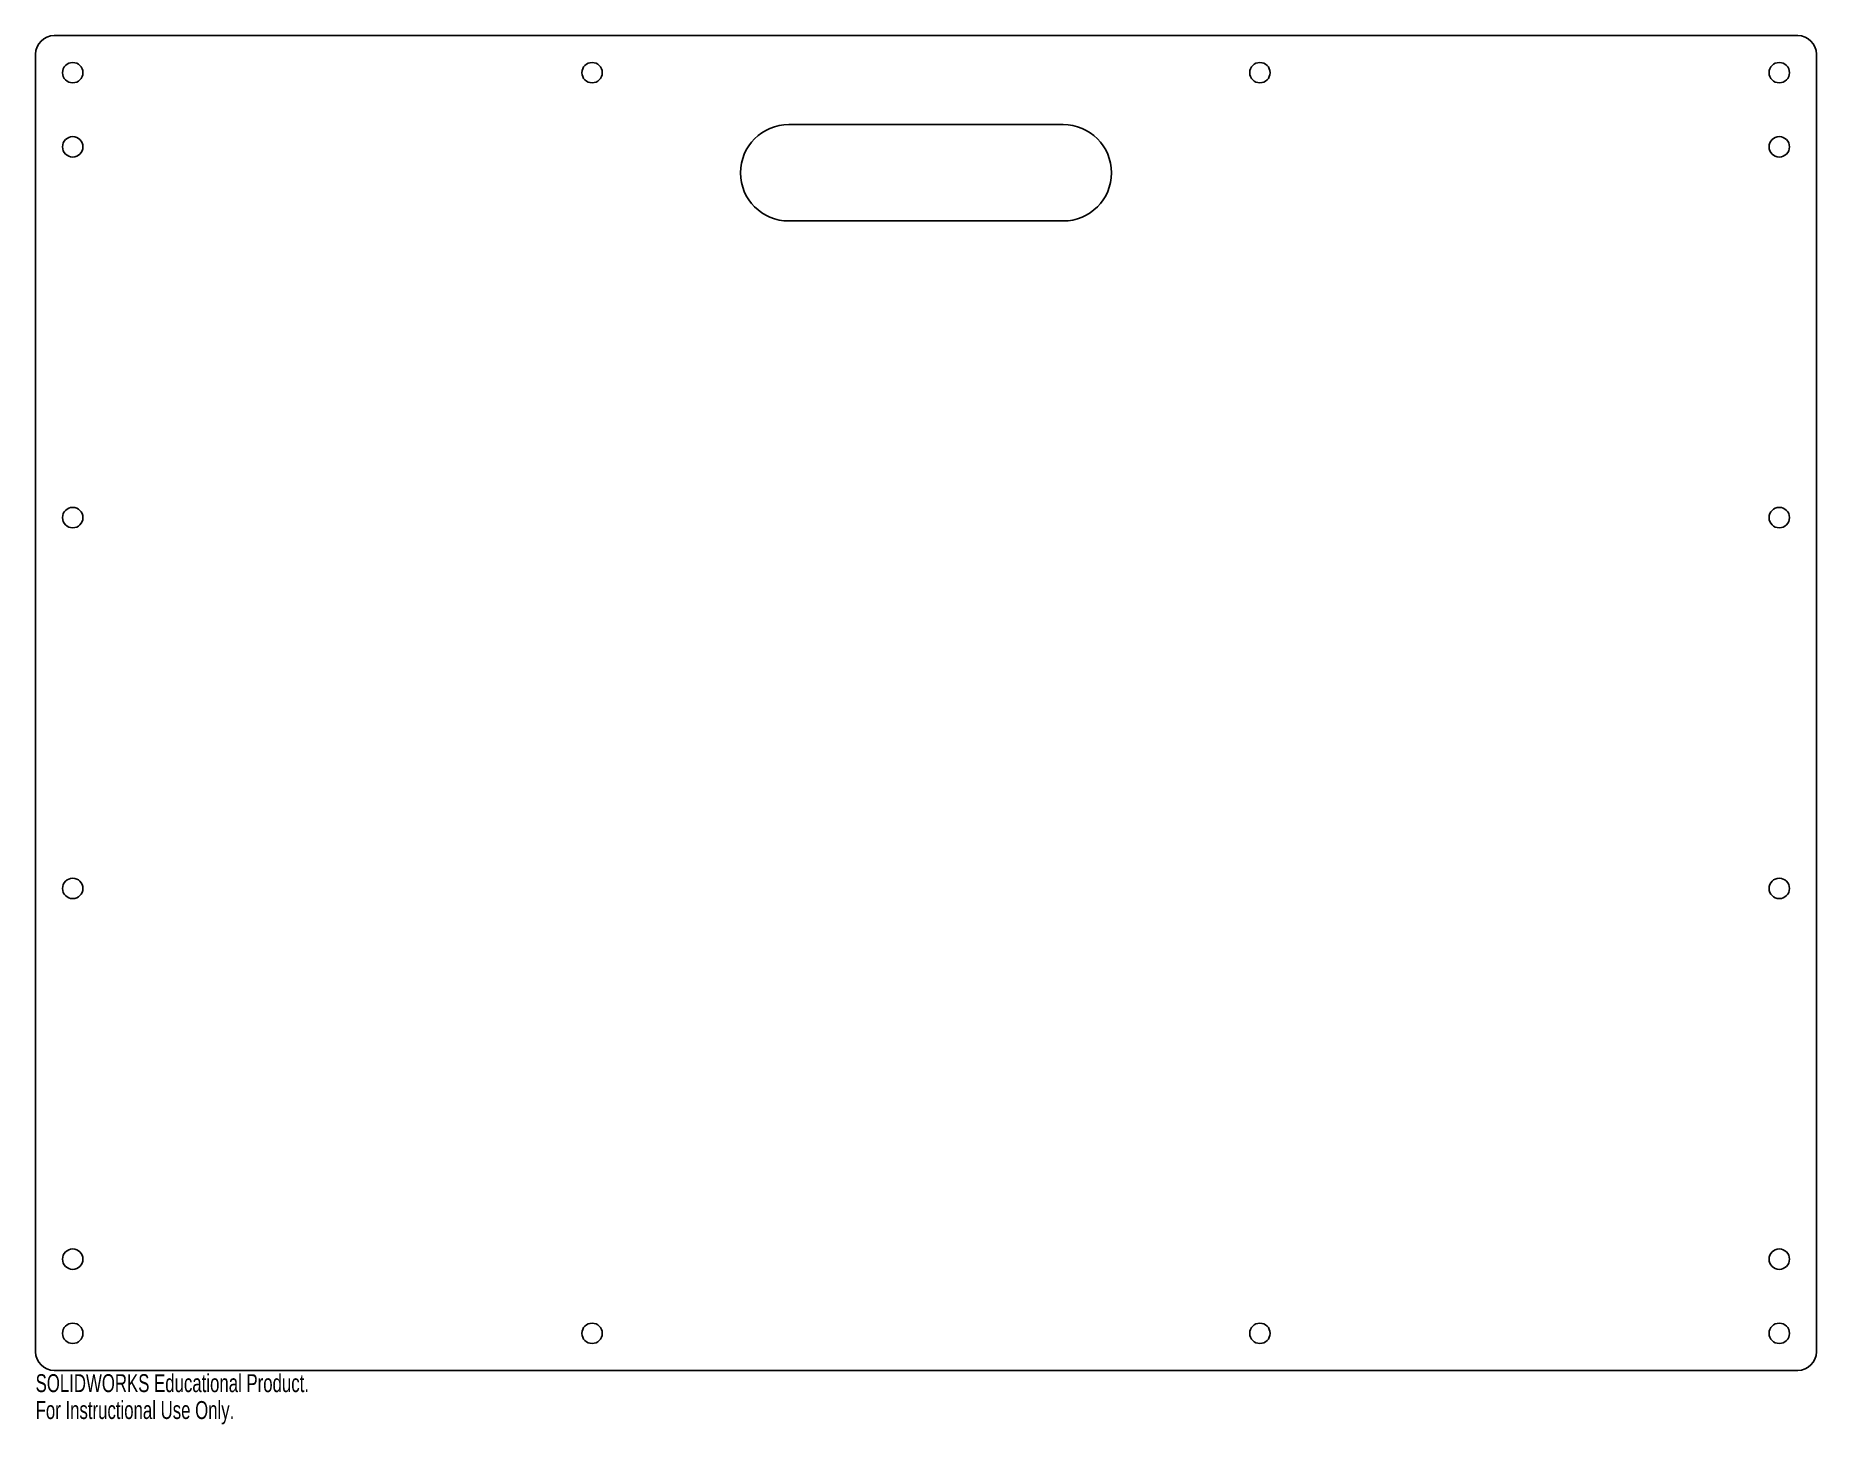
# Model space of a CAD drawing. Header units: millimetres. Extents: x -240 to 240, y -195 to 180.
import ezdxf

# ---------------------------------------------------------------- set-up
doc = ezdxf.new("R2010")
doc.units = ezdxf.units.MM
doc.styles.add('SLDTEXTSTYLE0', font='TXT', dxfattribs={"width": 0.7})

msp = doc.modelspace()

# ---------------------------------------------------------------- linework, layer by layer
at = {"color": 7, "linetype": 'Continuous', "lineweight": 25}
for p, q in [((235, 180), (-235, 180)), ((-240, 175), (-240, -175)), ((240, -175), (240, 175)), ((37, 156), (-37, 156)), ((-37, 130), (37, 130)), ((-235, -180), (235, -180))]:
    msp.add_line(p, q, dxfattribs=at)
for centre in [(-230, 170), (-90, 170), (90, 170), (230, 170), (-230, 150), (230, 150), (-230, 50), (230, 50), (-230, -50), (230, -50), (-230, -150), (230, -150), (-230, -170), (-90, -170), (90, -170), (230, -170)]:
    msp.add_circle(centre, 2.75, dxfattribs=at)
for centre, radius, start, end in [((-235, 175), 5, 90, 180), ((235, 175), 5, 0, 90), ((-37, 143), 13, 90, 270), ((37, 143), 13, 270, 90), ((-235, -175), 5, 180, 270), ((235, -175), 5, 270, 0)]:
    msp.add_arc(centre, radius, start, end, dxfattribs=at)

# ---------------------------------------------------------------- texts
at = {"color": 7, "linetype": 'Continuous', "char_height": 4.8336, "attachment_point": 1, "style": 'SLDTEXTSTYLE0'}
for s, insert in [('SOLIDWORKS Educational Product.', (-240, -181.02)), ('For Instructional Use Only.', (-240, -188.27))]:
    msp.add_mtext(s, dxfattribs=dict(at, insert=insert))

doc.saveas('drawing.dxf')
